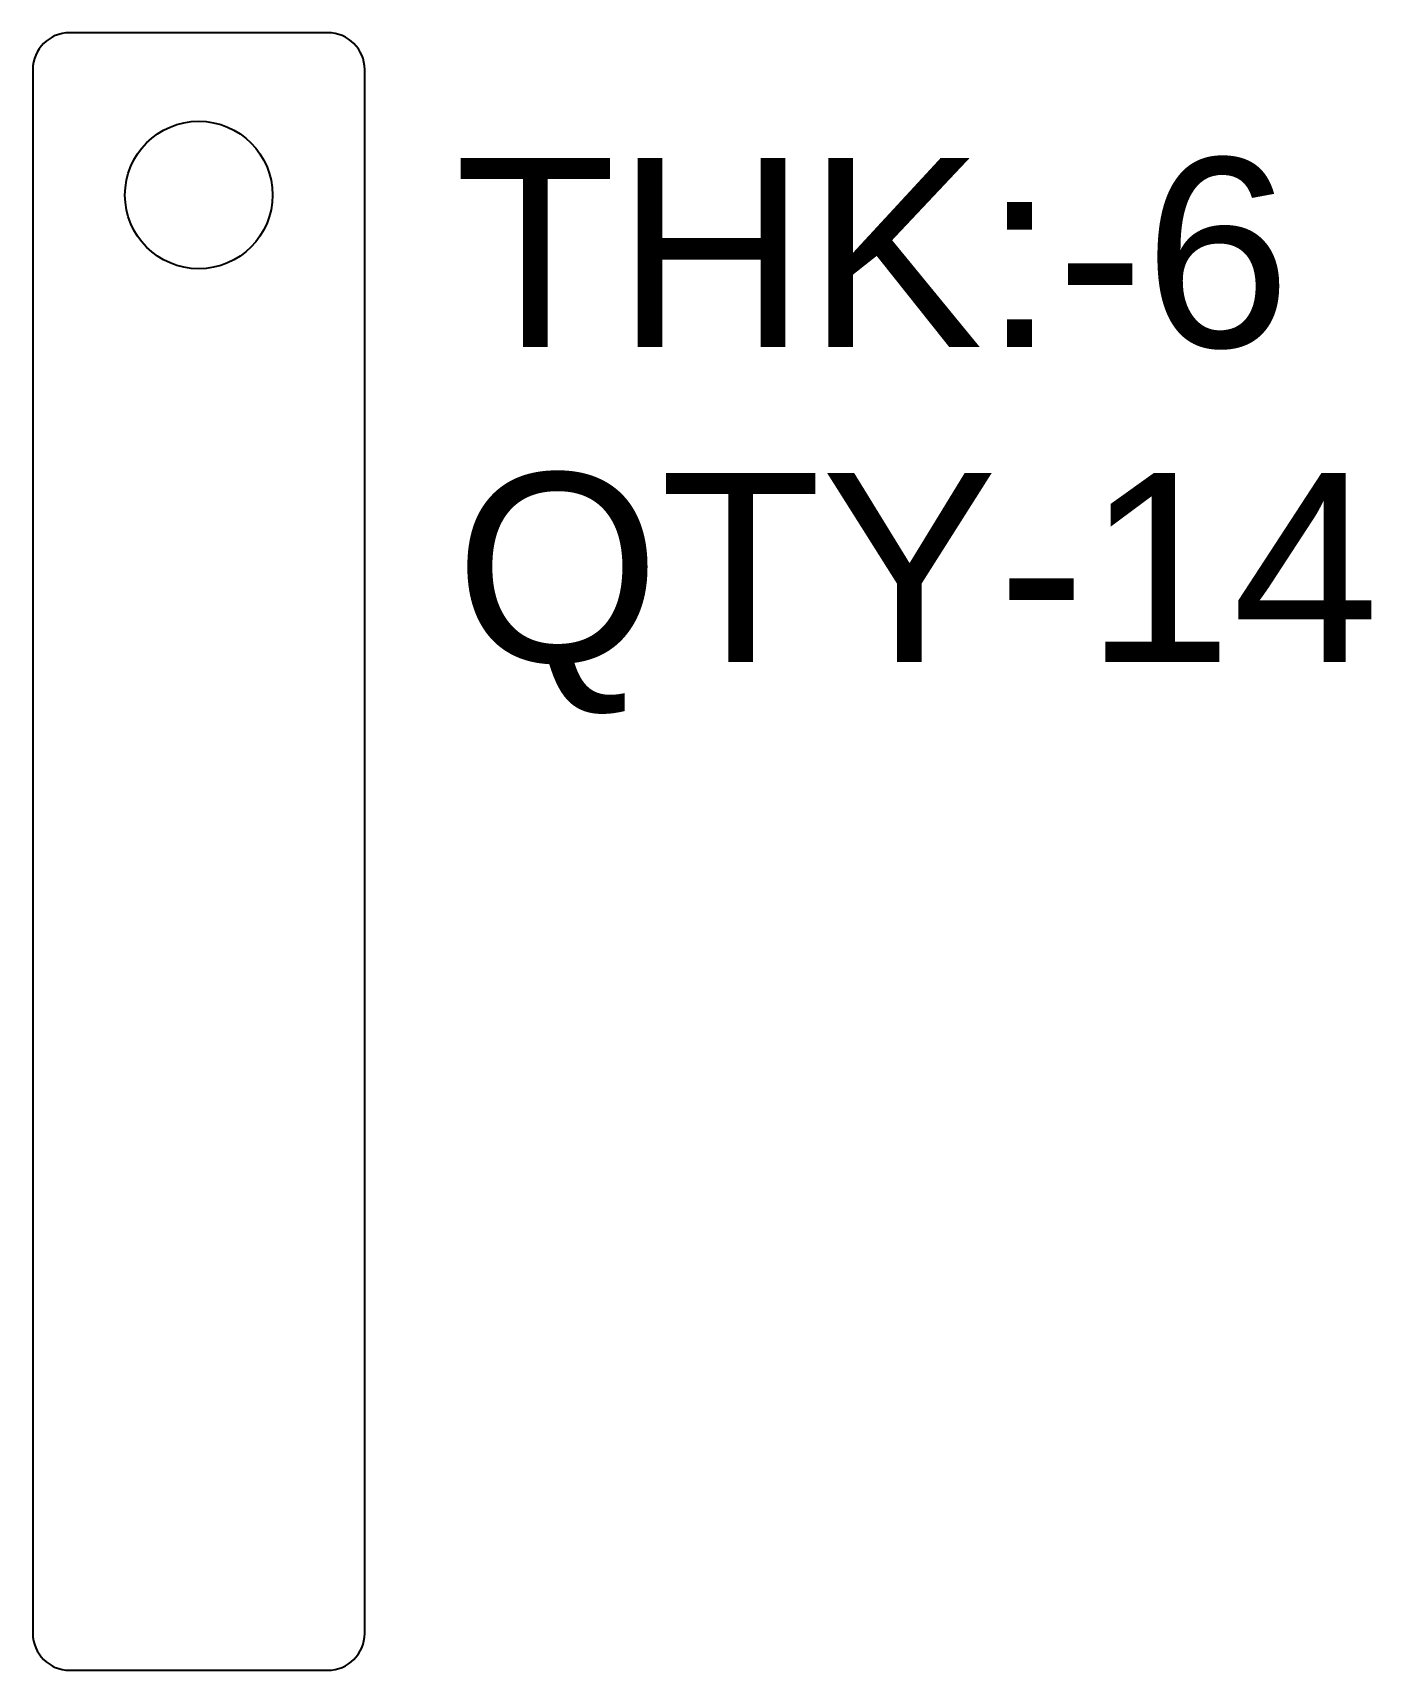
# Model space of a CAD drawing. Header units: inches. Extents: x 643 to 825, y -426 to -204.
import ezdxf

# ---------------------------------------------------------------- set-up
doc = ezdxf.new("R2010")
doc.units = ezdxf.units.IN
doc.header["$MEASUREMENT"] = 0
doc.styles.get("Standard").update_dxf_attribs({"font": 'arial.ttf'})

msp = doc.modelspace()

# ---------------------------------------------------------------- linework, layer by layer
at = {"color": 7, "linetype": 'Continuous', "lineweight": 25}
for p, q in [((683.33, -203.96), (648.33, -203.96)), ((643.33, -208.96), (643.33, -420.96)), ((688.33, -420.96), (688.33, -208.96)), ((648.33, -425.96), (683.33, -425.96))]:
    msp.add_line(p, q, dxfattribs=at)
msp.add_circle((665.83, -225.96), 10, dxfattribs=at)
for centre, start, end in [((648.33, -208.96), 90, 180), ((683.33, -208.96), 0, 90), ((648.33, -420.96), 180, 270), ((683.33, -420.96), 270, 0)]:
    msp.add_arc(centre, 5, start, end, dxfattribs=at)

# ---------------------------------------------------------------- texts
for s, p in [('THK:-6', (700.54, -246.58)), ('QTY-14', (700.54, -289.28))]:
    msp.add_text(s, height=25.617).set_placement(p)

doc.saveas('drawing.dxf')
